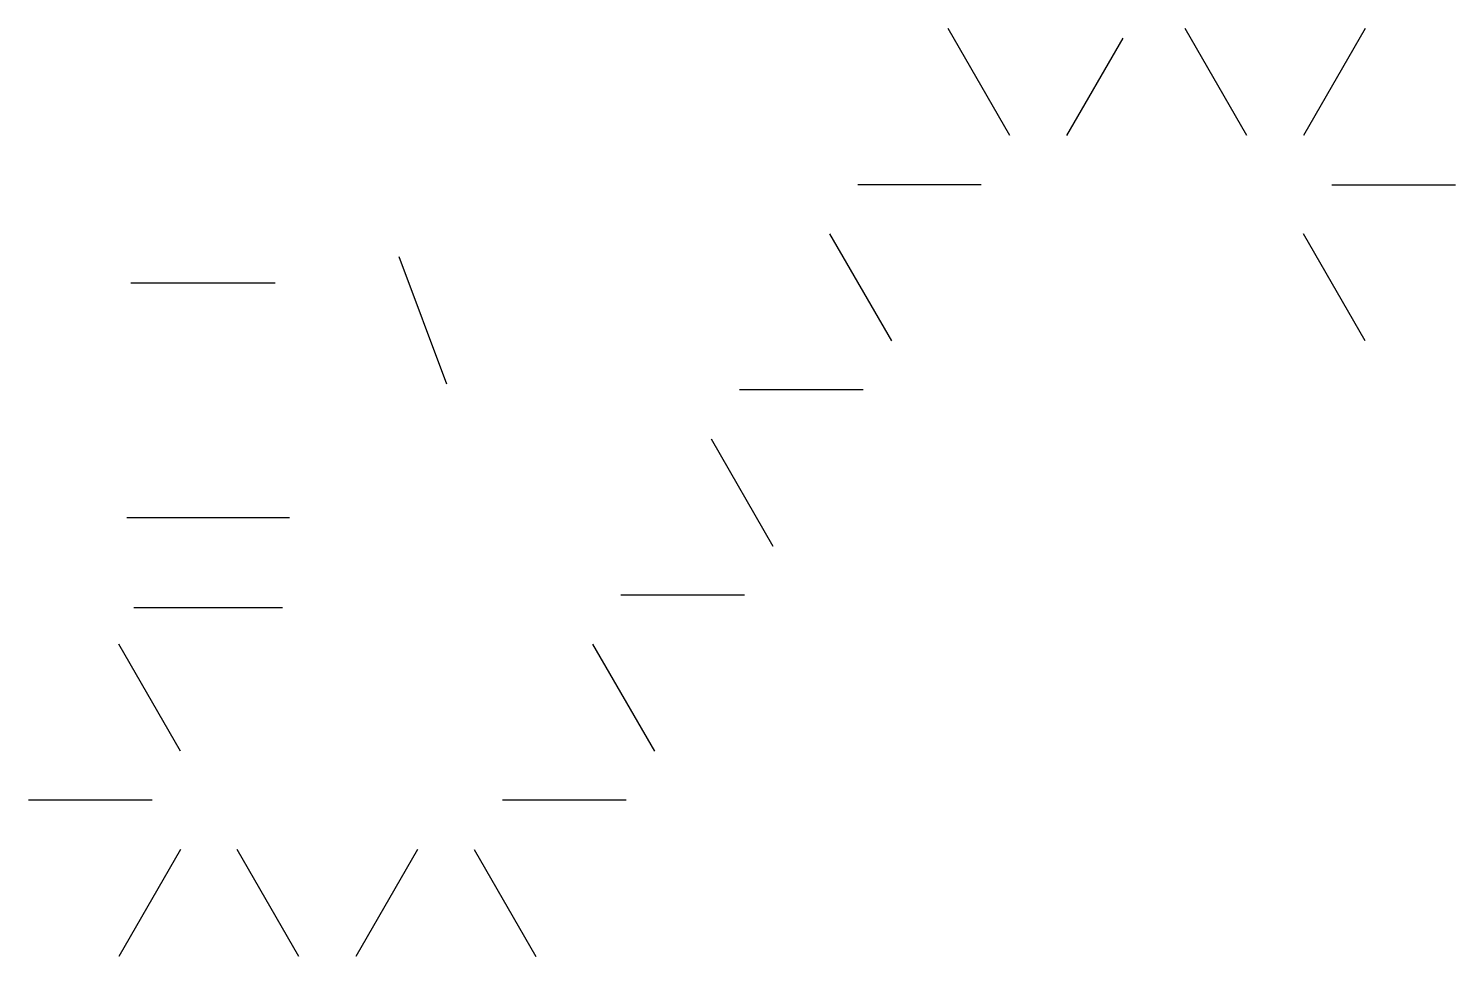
# Model space of a CAD drawing. Extents: x 134.5 to 196.8, y -111.6 to -71.1.
import ezdxf

# ---------------------------------------------------------------- set-up
doc = ezdxf.new("R2010")
doc.units = 0
doc.layers.add('BLACK', color=7, linetype='CONTINUOUS')

msp = doc.modelspace()

# ---------------------------------------------------------------- linework, layer by layer
at = {"layer": 'BLACK', "linetype": 'CONTINUOUS'}
for p, q in [((177.367861, -75.739235), (174.667861, -71.062697)), ((182.29922, -71.484947), (179.843006, -75.739235)), ((187.71815, -75.739235), (185.01815, -71.062697)), ((192.893295, -71.062697), (190.193295, -75.739235)), ((170.72, -77.88), (176.12, -77.88)), ((191.430867, -77.882773), (196.830867, -77.882773)), ((169.492716, -80.026311), (172.192716, -84.702848)), ((192.893295, -84.702848), (190.193295, -80.026311)), ((150.679458, -81.019736), (152.75853, -86.584468)), ((138.972, -82.166), (145.282, -82.166)), ((170.955144, -86.846386), (165.555144, -86.846386)), ((164.317572, -88.989924), (167.017571, -93.666461)), ((145.9, -92.43), (138.8, -92.43)), ((165.78, -95.81), (160.38, -95.81)), ((145.6, -96.369999), (139.1, -96.37)), ((141.141849, -102.630075), (138.441849, -97.953538)), ((159.142427, -97.953538), (161.842427, -102.630075)), ((139.904277, -104.773613), (134.504277, -104.773613)), ((160.604855, -104.773613), (155.204855, -104.773613)), ((141.141849, -106.917151), (138.441849, -111.593688)), ((146.316994, -111.593688), (143.616994, -106.91715)), ((151.492138, -106.917151), (148.794147, -111.590208)), ((153.967283, -106.91715), (156.667283, -111.593688))]:
    msp.add_line(p, q, dxfattribs=at)

doc.saveas('drawing.dxf')
